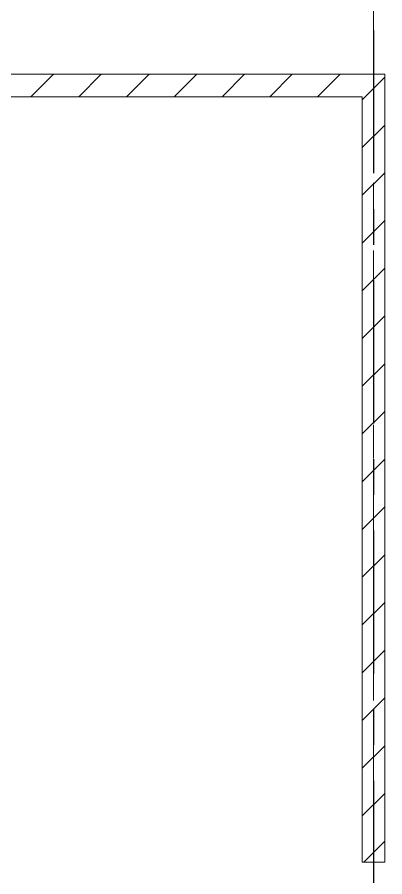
# Model space of a CAD drawing. Header units: millimetres. Extents: x -4000 to 187956, y -58990 to 162485.
# Drawn here: x 119834 to 123100, y 15869 to 23507 of the extents above; entities that cross this region are included whole.
import ezdxf

# ---------------------------------------------------------------- set-up
doc = ezdxf.new("R2010")
doc.units = ezdxf.units.MM
doc.linetypes.add('Grid Line', pattern=[2222.5, 1270, -317.5, 317.5, -317.5])
doc.linetypes.add('Grid Line 12_5mm', pattern=[2150, 1250, -300, 300, -300])
for name, color, linetype, lineweight in [('A-WALL', 113, 'Continuous', 13), ('A-WALL-PATT', 111, 'Continuous', 13), ('S-GRID', 1, 'Continuous', 30)]:
    doc.layers.add(name, color=color, linetype=linetype, lineweight=lineweight)
pattern_1 = [(45, (0, 0), (-212.132, 212.132), [])]

# ---------------------------------------------------------------- blocks, each defined once
blk = doc.blocks.new('CMF2_NHAXUONG_A_rvt-1-FFS - TANG 1')
at = {"layer": 'A-WALL-PATT', "lineweight": 9}
h = blk.add_hatch(dxfattribs=at)
h.set_pattern_fill('FP_12', color=250, style=0, pattern_type=2)
h.set_pattern_definition(pattern_1)
h.paths.add_polyline_path([(123099.8, 22800), (123099.8, 23000), (43099.8, 23000), (43099.8, 22800), (122899.8, 22800)])
h = blk.add_hatch(dxfattribs=at)
h.set_pattern_fill('FP_12', color=250, style=0, pattern_type=2)
h.set_pattern_definition(pattern_1)
h.paths.add_polyline_path([(123099.8, 15999.6), (123099.8, 22800), (122899.8, 22800), (122899.8, 15999.6)])
at = {"layer": 'A-WALL', "color": 50, "lineweight": 15}
for p, q in [((123099.8, 23000), (43099.8, 23000)), ((123099.8, 22800), (123099.8, 23000)), ((98099.8, 22800), (122899.8, 22800)), ((122899.8, 22800), (122899.8, 15999.6)), ((123099.8, 15999.6), (123099.8, 22800)), ((122899.8, 15999.6), (123099.8, 15999.6))]:
    blk.add_line(p, q, dxfattribs=at)
at = {"layer": 'A-WALL', "color": 35, "lineweight": 15}
for p, q in [((123099.8, 23000), (94589.8, 23000)), ((123099.8, 23000), (123099.8, 22800)), ((98099.8, 22800), (122899.8, 22800)), ((122899.8, 22800), (122899.8, 15999.6)), ((123099.8, 15999.6), (123099.8, 22800)), ((123099.8, 15999.6), (122899.8, 15999.6))]:
    blk.add_line(p, q, dxfattribs=at)
at = {"layer": 'S-GRID', "linetype": 'Grid Line 12_5mm', "lineweight": 9}
blk.add_line((123000, 161185.2), (123000, -16487.4), dxfattribs=at)

msp = doc.modelspace()

# ---------------------------------------------------------------- block references
at = {"lineweight": 5}
msp.add_blockref('CMF2_NHAXUONG_A_rvt-1-FFS - TANG 1', (0, 0), dxfattribs=at)

# ---------------------------------------------------------------- next in the draw order: linework, layer by layer
at = {"layer": 'S-GRID', "linetype": 'Grid Line'}
msp.add_line((123000, 161185.2), (123000, -16487.4), dxfattribs=at)

doc.saveas('drawing.dxf')
